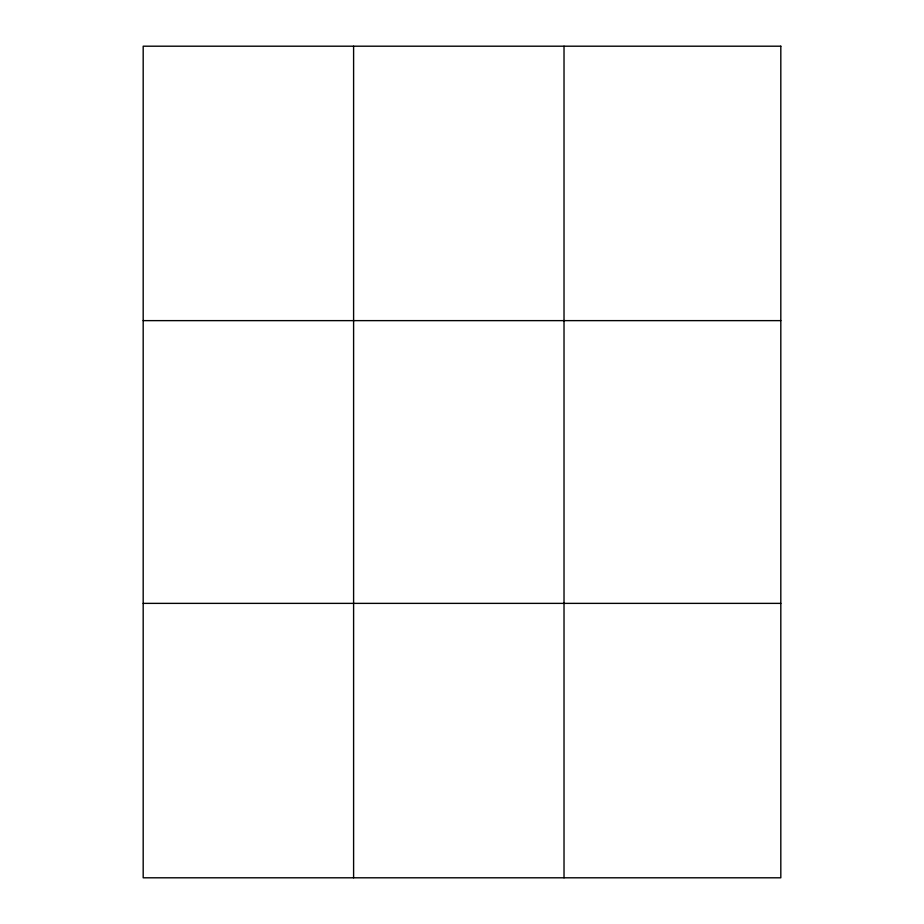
<?xml version="1.0" encoding="UTF-8"?>
<svg xmlns="http://www.w3.org/2000/svg" width="924" height="924" viewBox="0 0 924 924"><rect width="100%" height="100%" fill="white"/><g stroke="black" fill="none" stroke-linecap="round" stroke-linejoin="round"><path stroke-width="1.39" d="M353.603 46.2L353.603 877.8M564.021 46.2L564.021 877.8M143.185 320.628L780.815 320.628M143.185 603.372L780.815 603.372M780.815 46.2L780.815 877.8L143.185 877.8L143.185 46.2L780.815 46.2"/></g></svg>
